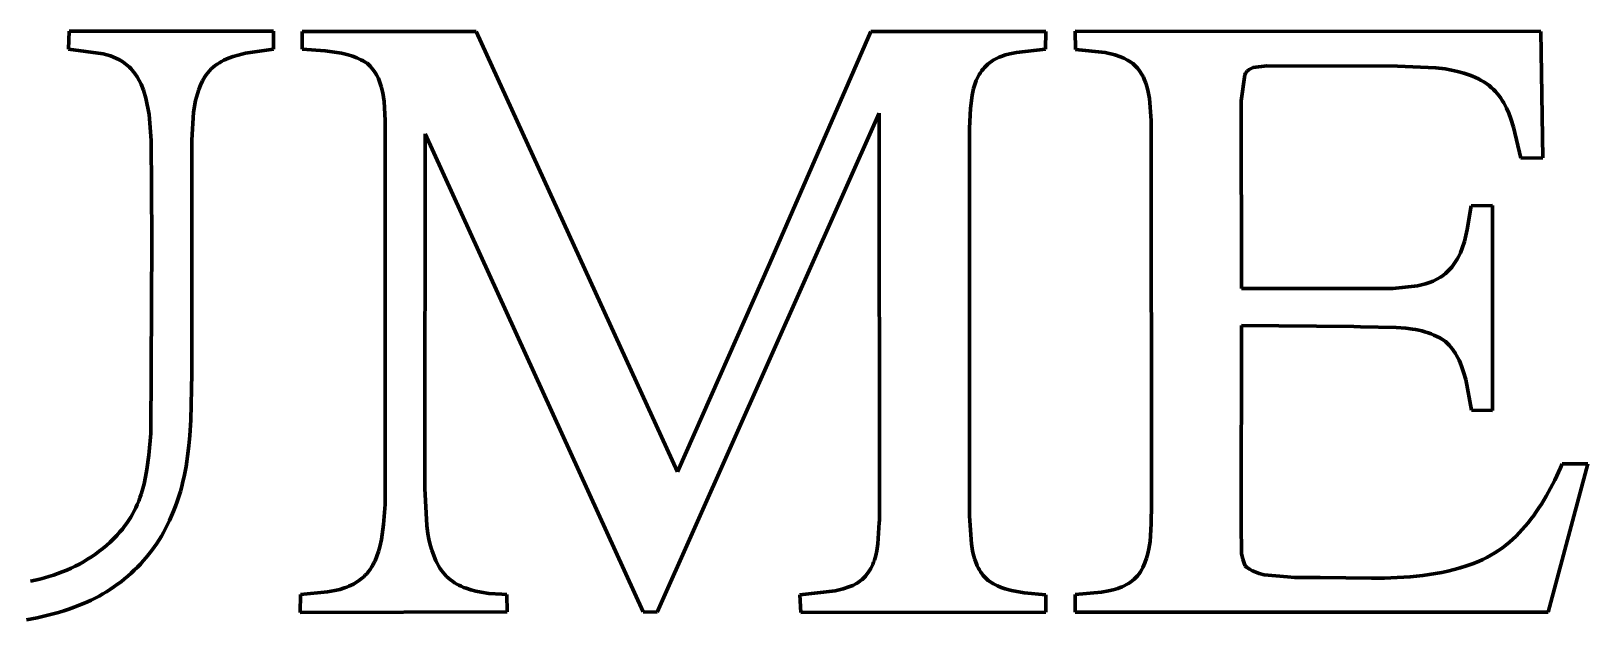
# Model space of a CAD drawing. Header units: millimetres. Extents: x 0.3 to 27.9, y 0.2 to 6.3.
# Drawn here: x 15.94 to 21.4, y 0.3 to 2.37 of the extents above; entities that cross this region are included whole.
import ezdxf

# ---------------------------------------------------------------- set-up
doc = ezdxf.new("R2010")
doc.units = ezdxf.units.MM
doc.layers.add('color#263997ff', color=7, linetype='CONTINUOUS', lineweight=100)

msp = doc.modelspace()

# ---------------------------------------------------------------- linework, layer by layer
at = {"layer": 'color#263997ff'}
for p, q in [((16.0679, 2.306), (16.0705, 2.3685)), ((16.0705, 2.3685), (16.7881, 2.3686)), ((16.7881, 2.3686), (16.7883, 2.3059)), ((16.8885, 2.3679), (17.4999, 2.3676)), ((16.8885, 2.3057), (16.8885, 2.3679)), ((17.4999, 2.3676), (18.207, 0.8227)), ((18.5311, 1.5544), (18.8866, 2.3681)), ((18.8866, 2.3681), (19.5011, 2.3679)), ((19.5011, 2.3679), (19.5, 2.3057)), ((19.6035, 2.3688), (21.2392, 2.3678)), ((19.6051, 2.3045), (19.6035, 2.3688)), ((21.2392, 2.3678), (21.2468, 1.9241)), ((16.1896, 2.2896), (16.0679, 2.306)), ((16.7883, 2.3059), (16.69, 2.2911)), ((16.9697, 2.2993), (16.8885, 2.3057)), ((17.0263, 2.2914), (16.9697, 2.2993)), ((19.5, 2.3057), (19.3975, 2.2939)), ((19.7091, 2.2936), (19.6051, 2.3045)), ((16.2156, 2.2819), (16.1896, 2.2896)), ((16.2345, 2.2743), (16.2156, 2.2819)), ((16.2467, 2.2682), (16.2345, 2.2743)), ((16.2586, 2.2612), (16.2467, 2.2682)), ((16.2648, 2.2569), (16.2586, 2.2612)), ((16.2708, 2.2524), (16.2648, 2.2569)), ((16.2764, 2.2477), (16.2708, 2.2524)), ((16.2818, 2.2427), (16.2764, 2.2477)), ((16.287, 2.2375), (16.2818, 2.2427)), ((16.576, 2.2423), (16.5694, 2.2363)), ((16.583, 2.2479), (16.576, 2.2423)), ((16.5902, 2.2531), (16.583, 2.2479)), ((16.5976, 2.2579), (16.5902, 2.2531)), ((16.6052, 2.2624), (16.5976, 2.2579)), ((16.6131, 2.2665), (16.6052, 2.2624)), ((16.6211, 2.2702), (16.6131, 2.2665)), ((16.6293, 2.2737), (16.6211, 2.2702)), ((16.6461, 2.2799), (16.6293, 2.2737)), ((16.6634, 2.285), (16.6461, 2.2799)), ((16.69, 2.2911), (16.6634, 2.285)), ((17.05, 2.2858), (17.0263, 2.2914)), ((17.0654, 2.281), (17.05, 2.2858)), ((17.0805, 2.2753), (17.0654, 2.281)), ((17.0952, 2.2685), (17.0805, 2.2753)), ((17.1025, 2.2647), (17.0952, 2.2685)), ((17.1096, 2.2606), (17.1025, 2.2647)), ((17.1166, 2.2561), (17.1096, 2.2606)), ((17.1223, 2.2509), (17.1166, 2.2561)), ((17.1276, 2.2455), (17.1223, 2.2509)), ((17.1326, 2.2398), (17.1276, 2.2455)), ((19.2912, 2.2475), (19.2855, 2.2416)), ((19.2972, 2.2528), (19.2912, 2.2475)), ((19.3034, 2.2578), (19.2972, 2.2528)), ((19.3098, 2.2624), (19.3034, 2.2578)), ((19.3164, 2.2666), (19.3098, 2.2624)), ((19.3231, 2.2705), (19.3164, 2.2666)), ((19.33, 2.274), (19.3231, 2.2705)), ((19.337, 2.2772), (19.33, 2.274)), ((19.3442, 2.2801), (19.337, 2.2772)), ((19.359, 2.2852), (19.3442, 2.2801)), ((19.3741, 2.2892), (19.359, 2.2852)), ((19.3975, 2.2939), (19.3741, 2.2892)), ((19.743, 2.2858), (19.7091, 2.2936)), ((19.7626, 2.2792), (19.743, 2.2858)), ((19.7753, 2.2737), (19.7626, 2.2792)), ((19.7877, 2.2674), (19.7753, 2.2737)), ((19.7996, 2.26), (19.7877, 2.2674)), ((19.806, 2.255), (19.7996, 2.26)), ((19.8119, 2.2498), (19.806, 2.255)), ((19.8175, 2.2443), (19.8119, 2.2498)), ((19.8227, 2.2386), (19.8175, 2.2443)), ((20.2771, 2.2469), (20.2287, 2.241)), ((20.7367, 2.2465), (20.2771, 2.2469)), ((20.8704, 2.2403), (20.7367, 2.2465)), ((16.2919, 2.2321), (16.287, 2.2375)), ((16.3009, 2.2207), (16.2919, 2.2321)), ((16.309, 2.2086), (16.3009, 2.2207)), ((16.3162, 2.1959), (16.309, 2.2086)), ((16.3226, 2.1826), (16.3162, 2.1959)), ((16.5385, 2.1942), (16.5315, 2.1795)), ((16.5466, 2.2085), (16.5385, 2.1942)), ((16.551, 2.2155), (16.5466, 2.2085)), ((16.5568, 2.2229), (16.551, 2.2155)), ((16.5629, 2.2298), (16.5568, 2.2229)), ((16.5694, 2.2363), (16.5629, 2.2298)), ((17.1373, 2.234), (17.1326, 2.2398)), ((17.1417, 2.228), (17.1373, 2.234)), ((17.1457, 2.2218), (17.1417, 2.228)), ((17.1495, 2.2154), (17.1457, 2.2218)), ((17.1561, 2.2022), (17.1495, 2.2154)), ((17.1618, 2.1885), (17.1561, 2.2022)), ((17.1664, 2.1743), (17.1618, 2.1885)), ((19.2565, 2.196), (19.2512, 2.1818)), ((19.2597, 2.203), (19.2565, 2.196)), ((19.2631, 2.2098), (19.2597, 2.203)), ((19.2669, 2.2165), (19.2631, 2.2098)), ((19.2709, 2.223), (19.2669, 2.2165)), ((19.2754, 2.2294), (19.2709, 2.223)), ((19.2802, 2.2356), (19.2754, 2.2294)), ((19.2855, 2.2416), (19.2802, 2.2356)), ((19.8275, 2.2326), (19.8227, 2.2386)), ((19.832, 2.2265), (19.8275, 2.2326)), ((19.8361, 2.2201), (19.832, 2.2265)), ((19.8399, 2.2136), (19.8361, 2.2201)), ((19.8434, 2.2069), (19.8399, 2.2136)), ((19.8466, 2.2), (19.8434, 2.2069)), ((19.8522, 2.1858), (19.8466, 2.2)), ((20.1995, 2.2161), (20.1871, 2.1245)), ((20.2027, 2.2218), (20.1995, 2.2161)), ((20.2086, 2.2288), (20.2027, 2.2218)), ((20.2154, 2.2344), (20.2086, 2.2288)), ((20.2287, 2.241), (20.2154, 2.2344)), ((20.9038, 2.2361), (20.8704, 2.2403)), ((20.9257, 2.2323), (20.9038, 2.2361)), ((20.9474, 2.2275), (20.9257, 2.2323)), ((20.9687, 2.2216), (20.9474, 2.2275)), ((20.9793, 2.2182), (20.9687, 2.2216)), ((20.9897, 2.2145), (20.9793, 2.2182)), ((21, 2.2104), (20.9897, 2.2145)), ((21.0101, 2.206), (21, 2.2104)), ((21.0202, 2.2012), (21.0101, 2.206)), ((21.0301, 2.1961), (21.0202, 2.2012)), ((21.0398, 2.1905), (21.0301, 2.1961)), ((21.0494, 2.1845), (21.0398, 2.1905)), ((16.3308, 2.162), (16.3226, 2.1826)), ((16.3395, 2.1335), (16.3308, 2.162)), ((16.3508, 2.0759), (16.3395, 2.1335)), ((16.5204, 2.1489), (16.5142, 2.1252)), ((16.5255, 2.1643), (16.5204, 2.1489)), ((16.5315, 2.1795), (16.5255, 2.1643)), ((17.1718, 2.1524), (17.1664, 2.1743)), ((17.1765, 2.1224), (17.1718, 2.1524)), ((19.242, 2.1444), (19.2367, 2.0978)), ((19.2468, 2.1671), (19.242, 2.1444)), ((19.2512, 2.1818), (19.2468, 2.1671)), ((19.8568, 2.1711), (19.8522, 2.1858)), ((19.8606, 2.1561), (19.8568, 2.1711)), ((19.8647, 2.133), (19.8606, 2.1561)), ((19.8711, 2.0558), (19.8647, 2.133)), ((21.0578, 2.1782), (21.0494, 2.1845)), ((21.0657, 2.1715), (21.0578, 2.1782)), ((21.0731, 2.1645), (21.0657, 2.1715)), ((21.0801, 2.1572), (21.0731, 2.1645)), ((21.0867, 2.1496), (21.0801, 2.1572)), ((21.0929, 2.1418), (21.0867, 2.1496)), ((21.0988, 2.1337), (21.0929, 2.1418)), ((21.1043, 2.1254), (21.0988, 2.1337)), ((16.5073, 2.0847), (16.5004, 1.9865)), ((16.5142, 2.1252), (16.5073, 2.0847)), ((17.18, 2.055), (17.1765, 2.1224)), ((18.9155, 2.0806), (18.1357, 0.3298)), ((18.9161, 0.652), (18.9155, 2.0806)), ((19.2367, 2.0978), (19.2331, 2.0283)), ((20.1871, 2.1245), (20.1876, 1.4657)), ((21.1094, 2.1168), (21.1043, 2.1254)), ((21.1143, 2.108), (21.1094, 2.1168)), ((21.1188, 2.0991), (21.1143, 2.108)), ((21.127, 2.0807), (21.1188, 2.0991)), ((21.1343, 2.0617), (21.127, 2.0807)), ((16.354, 2.0458), (16.3508, 2.0759)), ((16.3583, 1.9857), (16.354, 2.0458)), ((17.1796, 0.7076), (17.18, 2.055)), ((19.2331, 2.0283), (19.2331, 0.6664)), ((19.8716, 0.7087), (19.8711, 2.0558)), ((21.1435, 2.0324), (21.1343, 2.0617)), ((21.1688, 1.9235), (21.1435, 2.0324)), ((16.3608, 1.6387), (16.3583, 1.9857)), ((16.5004, 1.9865), (16.5005, 1.1673)), ((17.3207, 2.0087), (17.3198, 0.7639)), ((18.086, 0.3309), (17.3207, 2.0087)), ((21.2468, 1.9241), (21.1688, 1.9235)), ((20.9814, 1.6727), (20.9955, 1.7564)), ((20.9955, 1.7564), (21.0702, 1.7566)), ((21.0702, 1.7566), (21.0704, 1.0377)), ((20.9716, 1.6311), (20.9814, 1.6727)), ((16.3566, 0.9569), (16.3608, 1.6387)), ((20.95, 1.5763), (20.9573, 1.5914)), ((20.9573, 1.5914), (20.9637, 1.607)), ((20.9637, 1.607), (20.9716, 1.6311)), ((18.207, 0.8227), (18.5311, 1.5544)), ((20.915, 1.5285), (20.921, 1.5348)), ((20.921, 1.5348), (20.9266, 1.5412)), ((20.9266, 1.5412), (20.932, 1.5479)), ((20.932, 1.5479), (20.9369, 1.5547)), ((20.9369, 1.5547), (20.9416, 1.5618)), ((20.9416, 1.5618), (20.946, 1.569)), ((20.946, 1.569), (20.95, 1.5763)), ((20.8066, 1.4756), (20.8349, 1.4823)), ((20.8349, 1.4823), (20.8486, 1.4867)), ((20.8486, 1.4867), (20.8619, 1.4919)), ((20.8619, 1.4919), (20.8747, 1.4981)), ((20.8747, 1.4981), (20.887, 1.5053)), ((20.887, 1.5053), (20.893, 1.5093)), ((20.893, 1.5093), (20.8987, 1.5137)), ((20.8987, 1.5137), (20.9043, 1.5183)), ((20.9043, 1.5183), (20.9097, 1.5232)), ((20.9097, 1.5232), (20.915, 1.5285)), ((20.1876, 1.4657), (20.7203, 1.4661)), ((20.7203, 1.4661), (20.8066, 1.4756)), ((20.1876, 1.3361), (20.1874, 0.6382)), ((20.5833, 1.3321), (20.1876, 1.3361)), ((20.6056, 1.3309), (20.5833, 1.3321)), ((20.7318, 1.3287), (20.6056, 1.3309)), ((20.766, 1.3262), (20.7318, 1.3287)), ((20.7886, 1.3234), (20.766, 1.3262)), ((20.7997, 1.3215), (20.7886, 1.3234)), ((20.8108, 1.3193), (20.7997, 1.3215)), ((20.8217, 1.3168), (20.8108, 1.3193)), ((20.8326, 1.3138), (20.8217, 1.3168)), ((20.8433, 1.3105), (20.8326, 1.3138)), ((20.8539, 1.3067), (20.8433, 1.3105)), ((20.8643, 1.3024), (20.8539, 1.3067)), ((20.8746, 1.2976), (20.8643, 1.3024)), ((20.8847, 1.2922), (20.8746, 1.2976)), ((20.8946, 1.2864), (20.8847, 1.2922)), ((20.9043, 1.2799), (20.8946, 1.2864)), ((20.9111, 1.2735), (20.9043, 1.2799)), ((20.9175, 1.2669), (20.9111, 1.2735)), ((20.9235, 1.26), (20.9175, 1.2669)), ((20.9291, 1.253), (20.9235, 1.26)), ((20.9344, 1.2457), (20.9291, 1.253)), ((20.9393, 1.2382), (20.9344, 1.2457)), ((20.9439, 1.2305), (20.9393, 1.2382)), ((20.9482, 1.2226), (20.9439, 1.2305)), ((20.9522, 1.2146), (20.9482, 1.2226)), ((20.956, 1.2064), (20.9522, 1.2146)), ((20.9626, 1.1897), (20.956, 1.2064)), ((16.5005, 1.1673), (16.4973, 1.004)), ((20.9684, 1.1724), (20.9626, 1.1897)), ((20.9757, 1.1459), (20.9684, 1.1724)), ((20.9963, 1.0385), (20.9757, 1.1459)), ((16.4973, 1.004), (16.4939, 0.9494)), ((21.0704, 1.0377), (20.9963, 1.0385)), ((16.3503, 0.8812), (16.3566, 0.9569)), ((16.4939, 0.9494), (16.4905, 0.9132)), ((16.3434, 0.8304), (16.3503, 0.8812)), ((16.4862, 0.8772), (16.4836, 0.8592)), ((16.4905, 0.9132), (16.4862, 0.8772)), ((16.3388, 0.8052), (16.3434, 0.8304)), ((16.4773, 0.8235), (16.4737, 0.8058)), ((16.4806, 0.8414), (16.4773, 0.8235)), ((16.4836, 0.8592), (16.4806, 0.8414)), ((21.4048, 0.8499), (21.2658, 0.3296)), ((21.2884, 0.7932), (21.3087, 0.8363)), ((21.3087, 0.8363), (21.3151, 0.8508)), ((21.3151, 0.8508), (21.4048, 0.8499)), ((16.3265, 0.7557), (16.3332, 0.7802)), ((16.3332, 0.7802), (16.3388, 0.8052)), ((16.4654, 0.7707), (16.4606, 0.7532)), ((16.4697, 0.7882), (16.4654, 0.7707)), ((16.4737, 0.8058), (16.4697, 0.7882)), ((21.2738, 0.7647), (21.2884, 0.7932)), ((16.3095, 0.7081), (16.3143, 0.7197)), ((16.3143, 0.7197), (16.3187, 0.7316)), ((16.3187, 0.7316), (16.3228, 0.7436)), ((16.3228, 0.7436), (16.3265, 0.7557)), ((16.4497, 0.7187), (16.4436, 0.7016)), ((16.4554, 0.7359), (16.4497, 0.7187)), ((16.4606, 0.7532), (16.4554, 0.7359)), ((17.3198, 0.7639), (17.3262, 0.6346)), ((21.2415, 0.7091), (21.2582, 0.7366)), ((21.2582, 0.7366), (21.2738, 0.7647)), ((16.2799, 0.6524), (16.2866, 0.6632)), ((16.2866, 0.6632), (16.293, 0.6741)), ((16.293, 0.6741), (16.2989, 0.6852)), ((16.2989, 0.6852), (16.3044, 0.6966)), ((16.3044, 0.6966), (16.3095, 0.7081)), ((16.4299, 0.6679), (16.4222, 0.6512)), ((16.437, 0.6847), (16.4299, 0.6679)), ((16.4436, 0.7016), (16.437, 0.6847)), ((17.1748, 0.6377), (17.1796, 0.7076)), ((19.2331, 0.6664), (19.2394, 0.5697)), ((19.8709, 0.6394), (19.8716, 0.7087)), ((21.1951, 0.6439), (21.205, 0.6564)), ((21.205, 0.6564), (21.2146, 0.6692)), ((21.2146, 0.6692), (21.2238, 0.6823)), ((21.2238, 0.6823), (21.2328, 0.6956)), ((21.2328, 0.6956), (21.2415, 0.7091)), ((16.2372, 0.5994), (16.2483, 0.612)), ((16.2483, 0.612), (16.2569, 0.6217)), ((16.2569, 0.6217), (16.265, 0.6317)), ((16.265, 0.6317), (16.2727, 0.642)), ((16.2727, 0.642), (16.2799, 0.6524)), ((16.4016, 0.61), (16.3939, 0.5966)), ((16.4089, 0.6235), (16.4016, 0.61)), ((16.4157, 0.6372), (16.4089, 0.6235)), ((16.4222, 0.6512), (16.4157, 0.6372)), ((17.1676, 0.5851), (17.1748, 0.6377)), ((17.3262, 0.6346), (17.3303, 0.605)), ((17.3303, 0.605), (17.3339, 0.5855)), ((18.9108, 0.5696), (18.9158, 0.6441)), ((18.9158, 0.6441), (18.9161, 0.652)), ((19.8669, 0.5782), (19.8709, 0.6394)), ((20.1874, 0.6382), (20.1887, 0.5358)), ((21.1525, 0.5969), (21.1636, 0.6081)), ((21.1636, 0.6081), (21.1745, 0.6197)), ((21.1745, 0.6197), (21.1849, 0.6316)), ((21.1849, 0.6316), (21.1951, 0.6439)), ((16.1758, 0.5434), (16.1888, 0.5537)), ((16.1888, 0.5537), (16.2015, 0.5644)), ((16.2015, 0.5644), (16.2137, 0.5756)), ((16.2137, 0.5756), (16.2257, 0.5873)), ((16.2257, 0.5873), (16.2372, 0.5994)), ((16.3688, 0.5581), (16.3598, 0.5457)), ((16.3776, 0.5707), (16.3688, 0.5581)), ((16.3859, 0.5835), (16.3776, 0.5707)), ((16.3939, 0.5966), (16.3859, 0.5835)), ((17.1571, 0.5427), (17.1619, 0.5594)), ((17.1619, 0.5594), (17.1676, 0.5851)), ((17.3339, 0.5855), (17.3385, 0.5662)), ((17.3385, 0.5662), (17.344, 0.5472)), ((17.344, 0.5472), (17.3506, 0.5286)), ((18.9069, 0.5447), (18.9108, 0.5696)), ((19.2394, 0.5697), (19.2433, 0.5457)), ((19.8592, 0.5356), (19.8629, 0.5524)), ((19.8629, 0.5524), (19.8669, 0.5782)), ((21.0914, 0.5466), (21.1044, 0.5558)), ((21.1044, 0.5558), (21.1169, 0.5654)), ((21.1169, 0.5654), (21.1291, 0.5755)), ((21.1291, 0.5755), (21.141, 0.586)), ((21.141, 0.586), (21.1525, 0.5969)), ((16.0915, 0.4913), (16.1062, 0.4989)), ((16.1062, 0.4989), (16.1207, 0.5069)), ((16.1207, 0.5069), (16.1349, 0.5153)), ((16.1349, 0.5153), (16.1489, 0.5243)), ((16.1489, 0.5243), (16.1625, 0.5336)), ((16.1625, 0.5336), (16.1758, 0.5434)), ((16.3203, 0.4988), (16.3096, 0.4877)), ((16.3306, 0.5101), (16.3203, 0.4988)), ((16.3407, 0.5217), (16.3306, 0.5101)), ((16.3504, 0.5336), (16.3407, 0.5217)), ((16.3598, 0.5457), (16.3504, 0.5336)), ((17.1319, 0.4874), (17.1364, 0.4949)), ((17.1364, 0.4949), (17.1406, 0.5025)), ((17.1406, 0.5025), (17.1444, 0.5103)), ((17.1444, 0.5103), (17.1513, 0.5263)), ((17.1513, 0.5263), (17.1571, 0.5427)), ((17.3506, 0.5286), (17.3543, 0.5194)), ((17.3543, 0.5194), (17.3584, 0.5103)), ((17.3584, 0.5103), (17.3628, 0.5014)), ((17.3628, 0.5014), (17.3675, 0.4926)), ((17.3675, 0.4926), (17.3726, 0.4838)), ((18.8894, 0.4901), (18.8928, 0.4975)), ((18.8928, 0.4975), (18.8958, 0.505)), ((18.8958, 0.505), (18.8986, 0.5127)), ((18.8986, 0.5127), (18.9032, 0.5285)), ((18.9032, 0.5285), (18.9069, 0.5447)), ((19.2433, 0.5457), (19.2469, 0.53)), ((19.2469, 0.53), (19.2514, 0.5147)), ((19.2514, 0.5147), (19.257, 0.4998)), ((19.257, 0.4998), (19.2602, 0.4926)), ((19.2602, 0.4926), (19.2637, 0.4855)), ((19.8415, 0.4871), (19.8452, 0.4949)), ((19.8452, 0.4949), (19.8486, 0.5028)), ((19.8486, 0.5028), (19.8544, 0.519)), ((19.8544, 0.519), (19.8592, 0.5356)), ((20.1887, 0.5358), (20.1925, 0.5159)), ((20.1925, 0.5159), (20.1972, 0.5014)), ((20.1972, 0.5014), (20.2013, 0.4919)), ((20.9567, 0.4857), (20.9782, 0.4924)), ((20.9782, 0.4924), (20.9997, 0.4999)), ((20.9997, 0.4999), (21.0209, 0.5082)), ((21.0209, 0.5082), (21.0358, 0.5148)), ((21.0358, 0.5148), (21.0503, 0.5219)), ((21.0503, 0.5219), (21.0644, 0.5296)), ((21.0644, 0.5296), (21.0781, 0.5379)), ((21.0781, 0.5379), (21.0914, 0.5466)), ((15.9342, 0.4386), (15.9505, 0.4421)), ((15.9505, 0.4421), (15.9667, 0.4459)), ((15.9667, 0.4459), (15.9829, 0.4501)), ((15.9829, 0.4501), (15.9989, 0.4548)), ((15.9989, 0.4548), (16.0148, 0.4598)), ((16.0148, 0.4598), (16.0305, 0.4653)), ((16.0305, 0.4653), (16.046, 0.4712)), ((16.046, 0.4712), (16.0614, 0.4774)), ((16.0614, 0.4774), (16.0766, 0.4842)), ((16.0766, 0.4842), (16.0915, 0.4913)), ((16.2642, 0.4464), (16.2522, 0.4368)), ((16.276, 0.4563), (16.2642, 0.4464)), ((16.2875, 0.4665), (16.276, 0.4563)), ((16.2987, 0.4769), (16.2875, 0.4665)), ((16.3096, 0.4877), (16.2987, 0.4769)), ((17.0832, 0.4373), (17.0903, 0.4422)), ((17.0903, 0.4422), (17.0972, 0.4475)), ((17.0972, 0.4475), (17.1038, 0.4532)), ((17.1038, 0.4532), (17.1102, 0.4593)), ((17.1102, 0.4593), (17.1164, 0.4658)), ((17.1164, 0.4658), (17.1219, 0.4728)), ((17.1219, 0.4728), (17.1271, 0.48)), ((17.1271, 0.48), (17.1319, 0.4874)), ((17.3726, 0.4838), (17.3779, 0.476)), ((17.3779, 0.476), (17.3835, 0.4687)), ((17.3835, 0.4687), (17.3895, 0.4617)), ((17.3895, 0.4617), (17.3958, 0.4553)), ((17.3958, 0.4553), (17.4024, 0.4492)), ((17.4024, 0.4492), (17.4093, 0.4435)), ((17.4093, 0.4435), (17.4165, 0.4382)), ((17.4165, 0.4382), (17.4239, 0.4332)), ((18.8419, 0.4342), (18.8489, 0.4393)), ((18.8489, 0.4393), (18.8555, 0.4448)), ((18.8555, 0.4448), (18.8616, 0.4505)), ((18.8616, 0.4505), (18.8672, 0.4565)), ((18.8672, 0.4565), (18.8724, 0.4627)), ((18.8724, 0.4627), (18.8772, 0.4693)), ((18.8772, 0.4693), (18.8817, 0.476)), ((18.8817, 0.476), (18.8857, 0.483)), ((18.8857, 0.483), (18.8894, 0.4901)), ((19.2637, 0.4855), (19.2676, 0.4785)), ((19.2676, 0.4785), (19.2717, 0.4717)), ((19.2717, 0.4717), (19.2763, 0.4651)), ((19.2763, 0.4651), (19.2812, 0.4586)), ((19.2812, 0.4586), (19.2865, 0.4524)), ((19.2865, 0.4524), (19.2922, 0.4463)), ((19.2922, 0.4463), (19.2982, 0.4415)), ((19.2982, 0.4415), (19.3044, 0.437)), ((19.7977, 0.4353), (19.8044, 0.4403)), ((19.8044, 0.4403), (19.8108, 0.4456)), ((19.8108, 0.4456), (19.8169, 0.4514)), ((19.8169, 0.4514), (19.8228, 0.4576)), ((19.8228, 0.4576), (19.8283, 0.4643)), ((19.8283, 0.4643), (19.8331, 0.4718)), ((19.8331, 0.4718), (19.8375, 0.4794)), ((19.8375, 0.4794), (19.8415, 0.4871)), ((20.2013, 0.4919), (20.2062, 0.4879)), ((20.2062, 0.4879), (20.2113, 0.4841)), ((20.2113, 0.4841), (20.2165, 0.4807)), ((20.2165, 0.4807), (20.2272, 0.4747)), ((20.2272, 0.4747), (20.2385, 0.4698)), ((20.2385, 0.4698), (20.2501, 0.4658)), ((20.2501, 0.4658), (20.2681, 0.4613)), ((20.2681, 0.4613), (20.3499, 0.4536)), ((20.3499, 0.4536), (20.3745, 0.4519)), ((20.3745, 0.4519), (20.4642, 0.4515)), ((20.4642, 0.4515), (20.6451, 0.4487)), ((20.6451, 0.4487), (20.6904, 0.4493)), ((20.6904, 0.4493), (20.7355, 0.451)), ((20.7355, 0.451), (20.7579, 0.4523)), ((20.7579, 0.4523), (20.7804, 0.454)), ((20.7804, 0.454), (20.8027, 0.4562)), ((20.8027, 0.4562), (20.825, 0.4587)), ((20.825, 0.4587), (20.8472, 0.4618)), ((20.8472, 0.4618), (20.8693, 0.4654)), ((20.8693, 0.4654), (20.8913, 0.4695)), ((20.8913, 0.4695), (20.9132, 0.4743)), ((20.9132, 0.4743), (20.935, 0.4797)), ((20.935, 0.4797), (20.9567, 0.4857)), ((16.1753, 0.3864), (16.1617, 0.3792)), ((16.1886, 0.3939), (16.1753, 0.3864)), ((16.2018, 0.4018), (16.1886, 0.3939)), ((16.2147, 0.4101), (16.2018, 0.4018)), ((16.2274, 0.4187), (16.2147, 0.4101)), ((16.2399, 0.4276), (16.2274, 0.4187)), ((16.2522, 0.4368), (16.2399, 0.4276)), ((16.8816, 0.3288), (16.8824, 0.3914)), ((16.8824, 0.3914), (16.9776, 0.401)), ((16.9776, 0.401), (17.0035, 0.4058)), ((17.0035, 0.4058), (17.0205, 0.41)), ((17.0205, 0.41), (17.037, 0.4151)), ((17.037, 0.4151), (17.0451, 0.418)), ((17.0451, 0.418), (17.053, 0.4213)), ((17.053, 0.4213), (17.0608, 0.4248)), ((17.0608, 0.4248), (17.0685, 0.4286)), ((17.0685, 0.4286), (17.0759, 0.4328)), ((17.0759, 0.4328), (17.0832, 0.4373)), ((17.4239, 0.4332), (17.4315, 0.4287)), ((17.4315, 0.4287), (17.4394, 0.4244)), ((17.4394, 0.4244), (17.4474, 0.4206)), ((17.4474, 0.4206), (17.4557, 0.417)), ((17.4557, 0.417), (17.4641, 0.4137)), ((17.4641, 0.4137), (17.4813, 0.408)), ((17.4813, 0.408), (17.499, 0.4034)), ((17.499, 0.4034), (17.5171, 0.3998)), ((17.5171, 0.3998), (17.5445, 0.3959)), ((17.5445, 0.3959), (17.5899, 0.3927)), ((17.5899, 0.3927), (17.6075, 0.3923)), ((17.6075, 0.3923), (17.6087, 0.3307)), ((18.6371, 0.3911), (18.7603, 0.4042)), ((18.6402, 0.3291), (18.6371, 0.3911)), ((18.7603, 0.4042), (18.7885, 0.4113)), ((18.7885, 0.4113), (18.809, 0.4184)), ((18.809, 0.4184), (18.8224, 0.424)), ((18.8224, 0.424), (18.8355, 0.4306)), ((18.8355, 0.4306), (18.8419, 0.4342)), ((19.3044, 0.437), (19.3107, 0.4328)), ((19.3107, 0.4328), (19.3172, 0.4289)), ((19.3172, 0.4289), (19.3305, 0.422)), ((19.3305, 0.422), (19.3442, 0.4162)), ((19.3442, 0.4162), (19.3584, 0.4112)), ((19.3584, 0.4112), (19.3802, 0.4054)), ((19.3802, 0.4054), (19.4252, 0.3979)), ((19.4252, 0.3979), (19.5006, 0.3908)), ((19.5006, 0.3908), (19.5004, 0.3301)), ((19.604, 0.3299), (19.6041, 0.3916)), ((19.6041, 0.3916), (19.6962, 0.3999)), ((19.6962, 0.3999), (19.7213, 0.4044)), ((19.7213, 0.4044), (19.7377, 0.4083)), ((19.7377, 0.4083), (19.7537, 0.4132)), ((19.7537, 0.4132), (19.7614, 0.4161)), ((19.7614, 0.4161), (19.7691, 0.4193)), ((19.7691, 0.4193), (19.7765, 0.4228)), ((19.7765, 0.4228), (19.7838, 0.4266)), ((19.7838, 0.4266), (19.7909, 0.4308)), ((19.7909, 0.4308), (19.7977, 0.4353)), ((16.0325, 0.329), (16.0139, 0.3237)), ((16.051, 0.3347), (16.0325, 0.329)), ((16.0693, 0.3407), (16.051, 0.3347)), ((16.0876, 0.3472), (16.0693, 0.3407)), ((16.1057, 0.3541), (16.0876, 0.3472)), ((16.1199, 0.3598), (16.1057, 0.3541)), ((16.134, 0.3659), (16.1199, 0.3598)), ((16.1479, 0.3723), (16.134, 0.3659)), ((16.1617, 0.3792), (16.1479, 0.3723)), ((17.6087, 0.3307), (16.8816, 0.3288)), ((18.1357, 0.3298), (18.086, 0.3309)), ((19.5004, 0.3301), (18.6402, 0.3291)), ((21.2658, 0.3296), (19.604, 0.3299)), ((15.9388, 0.3064), (15.9198, 0.303)), ((15.9577, 0.3102), (15.9388, 0.3064)), ((15.9765, 0.3143), (15.9577, 0.3102)), ((15.9953, 0.3188), (15.9765, 0.3143)), ((16.0139, 0.3237), (15.9953, 0.3188))]:
    msp.add_line(p, q, dxfattribs=at)

doc.saveas('drawing.dxf')
